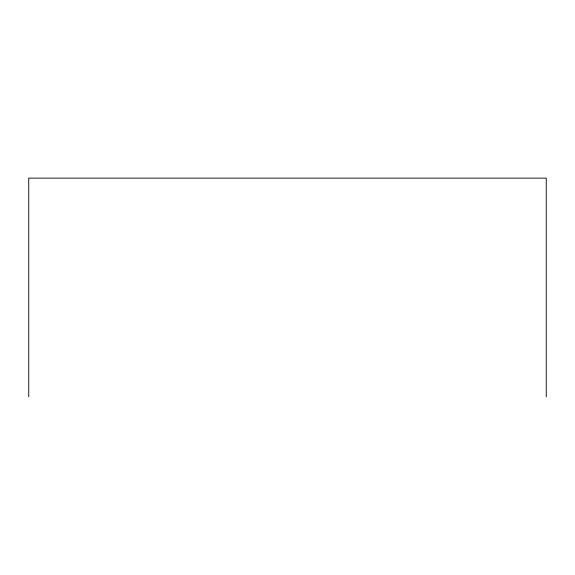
<?xml version="1.0" encoding="UTF-8"?>
<svg xmlns="http://www.w3.org/2000/svg" width="575" height="575" viewBox="0 0 575 575"><rect width="100%" height="100%" fill="white"/><g stroke="black" fill="none" stroke-linecap="round" stroke-linejoin="round"><path stroke-width="0.86" d="M546.25 396.872L546.25 178.128L28.75 178.128L28.75 396.872"/></g></svg>
